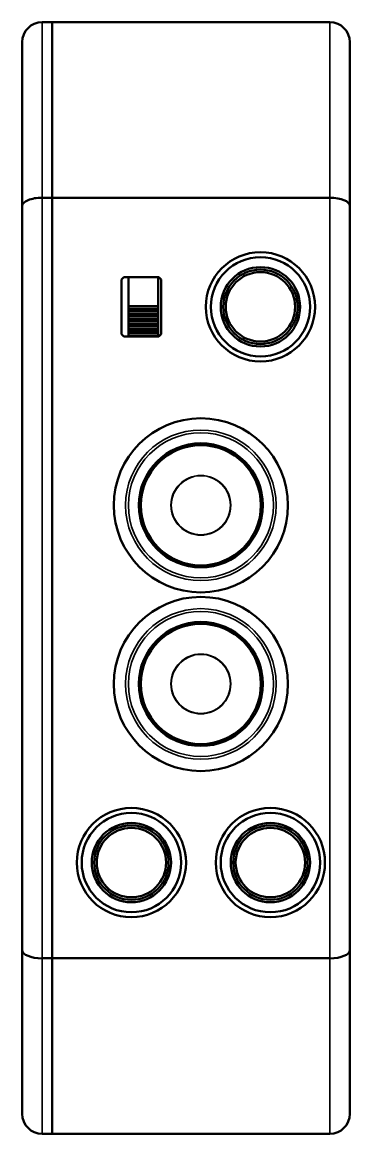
# Model space of a CAD drawing. Header units: inches. Extents: x -20.7 to 49, y -43 to 17.2.
# Drawn here: x 40.98 to 44.88, y -25.28 to -12.05 of the extents above; entities that cross this region are included whole.
import ezdxf

# ---------------------------------------------------------------- set-up
doc = ezdxf.new("R2010")
doc.units = ezdxf.units.IN
doc.header["$MEASUREMENT"] = 0
doc.layers.add('Visible (ANSI)', color=7, linetype='Continuous', lineweight=50)
doc.layers.add('Visible Narrow (ANSI)', color=7, linetype='Continuous', lineweight=35)

msp = doc.modelspace()

# ---------------------------------------------------------------- linework, layer by layer
at = {"layer": 'Visible (ANSI)'}
for p, q in [((41.336, -12.051), (41.217, -12.051)), ((44.643, -12.051), (41.336, -12.051)), ((41.336, -14.139), (41.336, -12.051)), ((41.336, -14.139), (41.336, -12.051)), ((40.981, -12.287), (40.981, -14.237)), ((44.879, -14.237), (44.879, -12.287)), ((41.336, -14.139), (41.217, -14.139)), ((44.643, -14.139), (41.336, -14.139)), ((41.336, -23.191), (41.336, -14.139)), ((41.336, -23.191), (41.336, -14.139)), ((40.981, -14.237), (40.981, -23.094)), ((44.879, -23.094), (44.879, -14.237)), ((42.192, -15.084), (42.162, -15.113)), ((42.162, -15.763), (42.162, -15.113)), ((42.192, -15.084), (42.605, -15.084)), ((42.245, -15.432), (42.245, -15.084)), ((42.599, -15.084), (42.599, -15.432)), ((42.635, -15.113), (42.605, -15.084)), ((42.635, -15.113), (42.635, -15.763)), ((42.245, -15.462), (42.245, -15.432)), ((42.245, -15.432), (42.599, -15.432)), ((42.245, -15.491), (42.245, -15.462)), ((42.245, -15.462), (42.599, -15.462)), ((42.599, -15.432), (42.599, -15.462)), ((42.599, -15.462), (42.599, -15.491)), ((42.245, -15.521), (42.245, -15.491)), ((42.599, -15.491), (42.245, -15.491)), ((42.245, -15.55), (42.245, -15.521)), ((42.245, -15.521), (42.599, -15.521)), ((42.245, -15.58), (42.245, -15.55)), ((42.599, -15.55), (42.245, -15.55)), ((42.245, -15.609), (42.245, -15.58)), ((42.245, -15.58), (42.599, -15.58)), ((42.245, -15.639), (42.245, -15.609)), ((42.599, -15.609), (42.245, -15.609)), ((42.599, -15.491), (42.599, -15.521)), ((42.599, -15.521), (42.599, -15.55)), ((42.599, -15.55), (42.599, -15.58)), ((42.599, -15.58), (42.599, -15.609)), ((42.599, -15.609), (42.599, -15.639)), ((42.245, -15.668), (42.245, -15.639)), ((42.245, -15.639), (42.599, -15.639)), ((42.245, -15.698), (42.245, -15.668)), ((42.599, -15.668), (42.245, -15.668)), ((42.245, -15.727), (42.245, -15.698)), ((42.245, -15.698), (42.599, -15.698)), ((42.245, -15.757), (42.245, -15.727)), ((42.599, -15.727), (42.245, -15.727)), ((42.599, -15.639), (42.599, -15.668)), ((42.599, -15.668), (42.599, -15.698)), ((42.599, -15.698), (42.599, -15.727)), ((42.599, -15.727), (42.599, -15.757)), ((42.162, -15.763), (42.192, -15.792)), ((42.605, -15.792), (42.192, -15.792)), ((42.245, -15.787), (42.245, -15.757)), ((42.599, -15.757), (42.245, -15.757)), ((42.599, -15.787), (42.245, -15.787)), ((42.599, -15.757), (42.599, -15.787)), ((42.605, -15.792), (42.635, -15.763)), ((40.981, -23.094), (40.981, -25.043)), ((44.879, -25.043), (44.879, -23.094)), ((41.336, -23.191), (41.217, -23.191)), ((44.643, -23.191), (41.336, -23.191)), ((41.336, -25.279), (41.336, -23.191)), ((41.336, -25.279), (41.336, -23.191)), ((41.336, -25.279), (41.217, -25.279)), ((44.643, -25.279), (41.336, -25.279))]:
    msp.add_line(p, q, dxfattribs=at)
for centre, radius in [((43.816, -15.438), 0.65), ((43.816, -15.438), 0.591), ((43.816, -15.438), 0.472), ((43.816, -15.438), 0.443), ((43.816, -15.438), 0.413), ((43.816, -15.438), 0.413), ((43.107, -17.8), 1.036), ((43.107, -17.8), 0.738), ((43.107, -17.8), 0.715), ((43.107, -19.926), 1.036), ((43.107, -19.926), 0.738), ((43.107, -19.926), 0.715), ((42.28, -22.052), 0.65), ((43.934, -22.052), 0.65), ((42.28, -22.052), 0.591), ((43.934, -22.052), 0.591), ((42.28, -22.052), 0.472), ((42.28, -22.052), 0.443), ((42.28, -22.052), 0.413), ((42.28, -22.052), 0.413), ((43.934, -22.052), 0.472), ((43.934, -22.052), 0.443), ((43.934, -22.052), 0.413), ((43.934, -22.052), 0.413)]:
    msp.add_circle(centre, radius, dxfattribs=at)
for centre, start, end in [((41.217, -12.287), 90, 180), ((44.643, -12.287), 0, 90), ((41.217, -25.043), 180, 270), ((44.643, -25.043), 270, 0)]:
    msp.add_arc(centre, 0.236, start, end, dxfattribs=at)
for centre, start_param, end_param in [((41.217, -14.237), 1.570796, 3.141593), ((44.643, -14.237), 0, 1.570796), ((41.217, -23.094), 3.141593, 4.712389), ((44.643, -23.094), 4.712389, 6.283185)]:
    msp.add_ellipse(centre, major_axis=(0.236, 0), ratio=0.414214, start_param=start_param, end_param=end_param, dxfattribs=at)
at = {"layer": 'Visible Narrow (ANSI)'}
for p, q in [((41.217, -14.139), (41.217, -12.051)), ((44.643, -12.051), (44.643, -14.139)), ((41.217, -23.191), (41.217, -14.139)), ((44.643, -14.139), (44.643, -23.191)), ((42.168, -15.769), (42.168, -15.107)), ((41.217, -25.279), (41.217, -23.191)), ((44.643, -23.191), (44.643, -25.279))]:
    msp.add_line(p, q, dxfattribs=at)
for centre, radius in [((43.107, -17.8), 0.896), ((43.107, -17.8), 0.863), ((43.107, -17.8), 0.713), ((43.107, -17.8), 0.356), ((43.107, -17.8), 0.352), ((43.107, -19.926), 0.896), ((43.107, -19.926), 0.863), ((43.107, -19.926), 0.713), ((43.107, -19.926), 0.356), ((43.107, -19.926), 0.352)]:
    msp.add_circle(centre, radius, dxfattribs=at)

doc.saveas('drawing.dxf')
